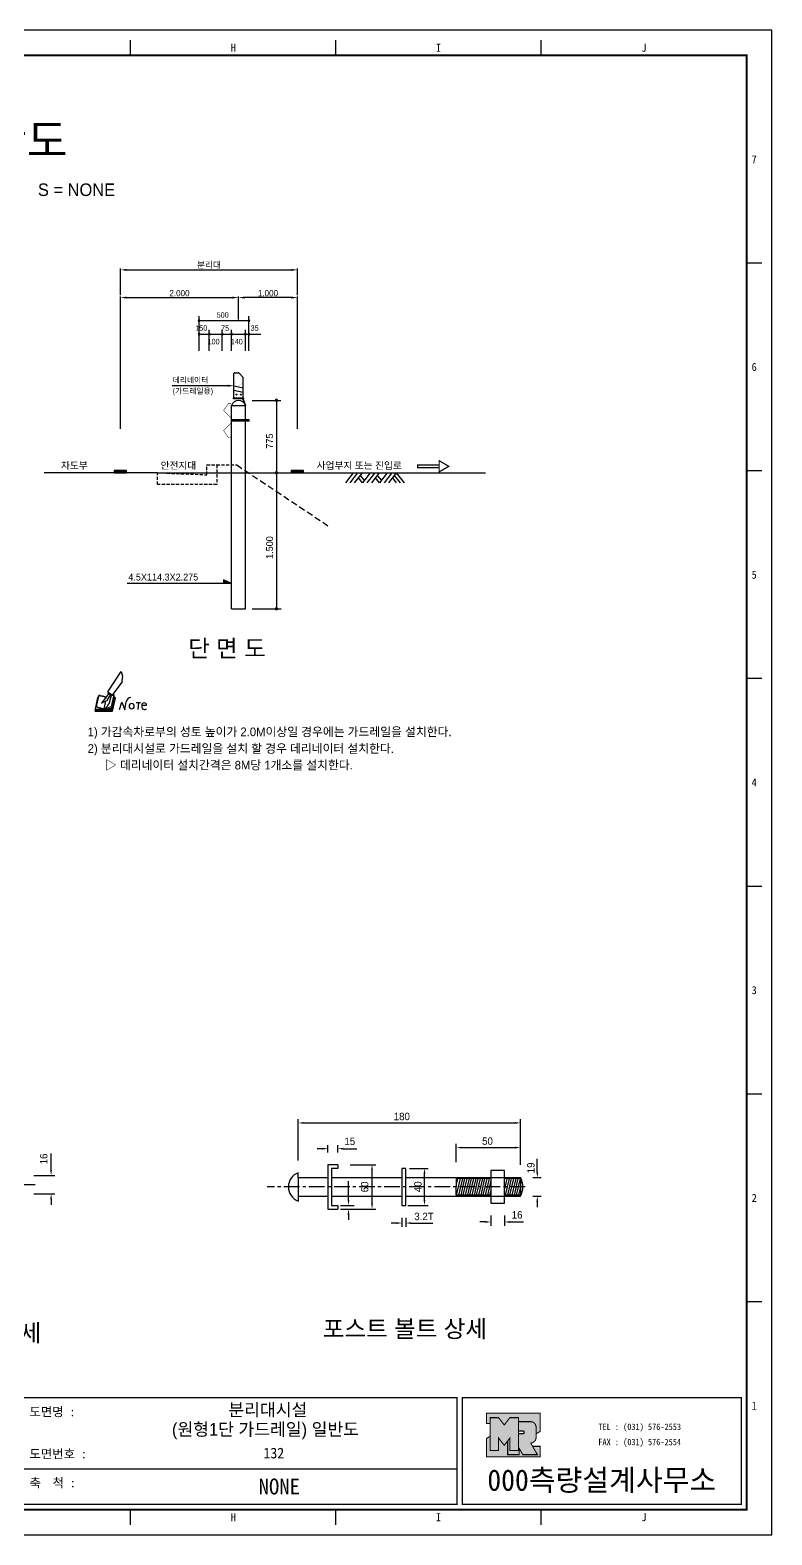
# Model space of a CAD drawing. Header units: millimetres. Extents: x 951 to 1813, y -35 to 575.
# Drawn here: x 1513 to 1813, y -35 to 575 of the extents above; entities that cross this region are included whole.
import ezdxf
from ezdxf.enums import TextEntityAlignment as Align

# ---------------------------------------------------------------- set-up
doc = ezdxf.new("R2010")
doc.units = ezdxf.units.MM
doc.header["$LTSCALE"] = 0.2
doc.linetypes.add('CENTER', pattern=[50.8, 31.75, -6.35, 6.35, -6.35])
doc.linetypes.add('HIDDEN', pattern=[9.525, 6.35, -3.175])
for name, color, linetype in [('CZ-DIMT-0002', 7, 'Continuous'), ('CZ-EXST-0002', 7, 'Continuous'), ('CZ-LIN2-0003', 3, 'Continuous'), ('CZ-LINE-0001', 7, 'Continuous'), ('CZ-TEXT-BOX0', 7, 'Continuous'), ('TITLE', 7, 'Continuous')]:
    doc.layers.add(name, color=color, linetype=linetype)
doc.styles.add('돋움', font='')
doc.styles.add('돋음체', font='')
doc.styles.get('돋움').set_extended_font_data('Dotum')
doc.styles.get('돋음체').set_extended_font_data('DotumChe')

# ---------------------------------------------------------------- blocks, each defined once
blk = doc.blocks.new('note')
for p, q in [((0.85, 3.5), (3.53, 7.57)), ((3.53, 7.57), (3.8, 6.64)), ((3.8, 6.64), (3.69, 5.72)), ((1, 3.1), (0.75, 2.77)), ((0.85, 3.5), (1.8, 2.79)), ((1, 3.4), (0.85, 3.21)), ((0.85, 3.21), (1.52, 2.71)), ((1.8, 2.79), (3.74, 5.46)), ((3.69, 5.72), (3.74, 5.46)), ((-1.24, 2.36), (-1.77, 0)), ((-1.77, 0), (1.77, 0)), ((-1.77, 0), (-1.77, -0.3)), ((-1.53, 0.52), (-1.55, 0.54)), ((-1.01, 2.9), (-1.53, 0.52)), ((-1.48, 0.48), (-1.53, 0.52)), ((-1.43, 0.44), (-1.48, 0.48)), ((-1.38, 0.41), (-1.43, 0.44)), ((-1.33, 0.4), (-1.38, 0.41)), ((-1.27, 0.37), (-1.33, 0.4)), ((-1.22, 0.35), (-1.27, 0.37)), ((-1.13, 2.36), (-1.24, 2.36)), ((-1.17, 0.33), (-1.22, 0.35)), ((-1.12, 0.32), (-1.17, 0.33)), ((-1.02, 0.25), (-1.12, 0.32)), ((-0.97, 0.22), (-1.02, 0.25)), ((-1, 2.9), (-1.01, 2.9)), ((-0.98, 2.85), (-1, 2.9)), ((-0.95, 2.8), (-0.98, 2.85)), ((-0.93, 0.21), (-0.97, 0.22)), ((-0.9, 2.75), (-0.95, 2.8)), ((-0.88, 0.19), (-0.93, 0.21)), ((-0.85, 2.72), (-0.9, 2.75)), ((-0.8, 0.18), (-0.88, 0.19)), ((-0.79, 2.69), (-0.85, 2.72)), ((-0.75, 0.17), (-0.8, 0.18)), ((-0.74, 2.68), (-0.79, 2.69)), ((-0.7, 0.16), (-0.75, 0.17)), ((-0.69, 2.65), (-0.74, 2.68)), ((-0.64, 0.15), (-0.7, 0.16)), ((-0.64, 2.65), (-0.69, 2.65)), ((-0.59, 2.63), (-0.64, 2.65)), ((-0.58, 0.14), (-0.64, 0.15)), ((-0.54, 2.62), (-0.59, 2.63)), ((-0.53, 0.13), (-0.58, 0.14)), ((-0.48, 2.61), (-0.54, 2.62)), ((-0.48, 0.12), (-0.53, 0.13)), ((-0.43, 2.61), (-0.48, 2.61)), ((-0.43, 0.11), (-0.48, 0.12)), ((0.75, 2.77), (-0.46, 1.16)), ((0.37, 2.24), (-0.46, 1.16)), ((-0.46, 1.16), (-0.08, 1.47)), ((-0.38, 2.59), (-0.43, 2.61)), ((-0.38, 0.08), (-0.43, 0.11)), ((-0.33, 2.59), (-0.38, 2.59)), ((-0.29, 0.06), (-0.38, 0.08)), ((-0.27, 2.58), (-0.33, 2.59)), ((-0.23, 0.05), (-0.29, 0.06)), ((-0.22, 2.57), (-0.27, 2.58)), ((-0.16, 0.04), (-0.23, 0.05)), ((-0.17, 2.56), (-0.22, 2.57)), ((-0.12, 2.55), (-0.17, 2.56)), ((-0.11, 0.03), (-0.16, 0.04)), ((-0.07, 2.53), (-0.12, 2.55)), ((-0.04, 0.02), (-0.11, 0.03)), ((-0.08, 1.47), (0.72, 1.75)), ((-0.01, 2.51), (-0.07, 2.53)), ((-0.05, -0.3), (-0.05, 0)), ((0, 0), (-0.04, 0.02)), ((0.04, 2.5), (-0.01, 2.51)), ((0.37, 1.63), (0, 0)), ((0, 0), (1.6, 0.53)), ((0, 0), (1.65, 0.18)), ((0, 0.01), (0.06, 0.04)), ((0, -0.3), (0, 0)), ((0.09, 2.48), (0.04, 2.5)), ((0.05, -0.3), (0.05, 0)), ((0.06, 0.04), (0.11, 0.07)), ((0.14, 2.48), (0.09, 2.48)), ((0.11, 0.07), (0.16, 0.09)), ((0.2, 2.47), (0.14, 2.48)), ((0.16, 0.09), (0.21, 0.12)), ((0.26, 2.43), (0.18, 2.46)), ((0.21, 0.12), (0.27, 0.14)), ((0.34, 2.4), (0.26, 2.43)), ((0.27, 0.14), (0.36, 0.19)), ((0.45, 2.37), (0.34, 2.4)), ((0.36, 0.19), (0.41, 0.22)), ((0.41, 0.22), (0.46, 0.27)), ((0.46, 0.27), (0.51, 0.3)), ((0.51, 0.3), (0.56, 0.34)), ((0.56, 0.34), (0.6, 0.4)), ((0.6, 0.4), (0.64, 0.45)), ((0.64, 0.45), (0.67, 0.51)), ((0.67, 0.51), (0.74, 0.58)), ((0.72, 1.75), (1.16, 2.53)), ((0.74, 0.58), (0.79, 0.63)), ((0.79, 0.63), (0.83, 0.68)), ((0.83, 0.68), (0.86, 0.73)), ((0.86, 0.73), (0.89, 0.79)), ((0.89, 0.84), (0.92, 0.89)), ((0.89, 0.79), (0.89, 0.84)), ((0.92, 0.89), (0.96, 0.95)), ((0.96, 0.95), (1.01, 0.97)), ((1.47, 2.74), (1.01, 0.97)), ((1.16, 2.53), (1.37, 2.82)), ((2.13, 2.84), (1.44, 2.63)), ((1.52, 2.71), (1.66, 2.9)), ((1.6, 0.53), (2.13, 2.84)), ((1.65, 0.18), (2.19, 2.48)), ((1.77, 0), (2.3, 2.36)), ((1.77, -0.3), (2.3, 2.07)), ((1.77, -0.38), (2.3, 1.99)), ((1.77, -0.44), (2.3, 1.93)), ((1.77, 0), (1.77, -0.3)), ((2.19, 2.48), (2.04, 2.47)), ((2.3, 2.36), (2.16, 2.36)), ((2.3, 2.36), (2.3, 2.07)), ((3.21, -0.08), (3.68, 1.4)), ((3.68, 1.4), (4.26, -0.14)), ((4.26, -0.14), (4.56, 1.44)), ((6.55, 1.34), (7.46, 1.34)), ((7.01, 1.34), (6.87, -0.11)), ((7.71, 0.77), (7.71, 0.55)), ((7.71, 0.77), (8.67, 0.77)), ((-1.77, -0.3), (1.77, -0.3)), ((-1.77, -0.43), (-1.77, -0.3)), ((-1.77, -0.37), (1.77, -0.37)), ((-1.77, -0.43), (1.77, -0.43))]:
    blk.add_line(p, q)
for centre, major_axis, start_param, end_param in [((0.4, 2.31), (0.0702, 0.0702), 3.283946, 6.425539), ((5.68, 1.23), (-0.806, 0.806), -0.591174, 0.597824), ((5.66, 0.58), (-0.378, 0.378), 3.926991, 10.210176), ((8.3, 0.49), (0.422, 0.422), 2.265602, 4.634911), ((8.19, 0.77), (-0.342, 0.342), 3.926991, 7.068583)]:
    blk.add_ellipse(centre, major_axis=major_axis, ratio=1, start_param=start_param, end_param=end_param)

msp = doc.modelspace()

# ---------------------------------------------------------------- hatches: boundary and pattern name
at = {"layer": 'CZ-EXST-0002'}
for points in [[(1546.64, 396.19), (1546.64, 395.19), (1551.64, 395.19), (1551.64, 396.19)], [(1618.34, 396.19), (1618.34, 395.19), (1623.34, 395.19), (1623.34, 396.19)]]:
    msp.add_hatch(color=256, dxfattribs=at).paths.add_polyline_path(points)
at = {"layer": 'TITLE', "ltscale": 150}
h = msp.add_hatch(color=8, dxfattribs=at)
edge = h.paths.add_edge_path()
edge.add_line((1719.13, 14.12), (1697.4, 14.12))
edge.add_line((1697.4, 14.12), (1697.4, 9.89))
edge.add_line((1697.4, 9.89), (1698.84, 9.89))
edge.add_line((1698.84, 9.89), (1698.84, 12.28))
edge.add_line((1698.84, 12.28), (1702.29, 12.28))
edge.add_line((1702.29, 12.28), (1704.59, 9.32))
edge.add_line((1704.59, 9.32), (1706.89, 12.28))
edge.add_line((1706.89, 12.28), (1710.34, 12.28))
edge.add_line((1710.34, 12.28), (1710.34, 10.65))
edge.add_line((1710.34, 10.65), (1715.3, 10.65))
edge.add_arc((1715.3, 8.48), 2.18, 0, 90, ccw=False)
edge.add_line((1717.48, 8.48), (1717.48, 5.69))
edge.add_line((1717.48, 5.69), (1719.13, 6.72))
edge.add_line((1719.13, 6.72), (1719.13, 14.12))
h.paths.add_polyline_path([(1705.98, 2.87), (1704.59, 1.07), (1702.29, 4.03), (1702.29, -1.08), (1698.84, -1.08), (1698.84, 4.72), (1697.4, 3.82), (1697.4, -3.58), (1719.13, -3.58), (1719.13, 0.66), (1716.08, 0.66), (1718.03, -2.71), (1712.11, -2.71), (1710.69, -0.24), (1710.69, -2.71), (1705.98, -2.71)])
msp.add_hatch(color=5, dxfattribs=at).paths.add_polyline_path([(1710.34, 12.28), (1706.89, 12.28), (1704.59, 9.32), (1702.29, 12.28), (1698.84, 12.28), (1698.84, -1.08), (1702.29, -1.08), (1702.29, 4.03), (1704.59, 1.07), (1706.89, 4.03), (1706.89, -1.08), (1710.34, -1.08)])
h = msp.add_hatch(color=161, dxfattribs=at)
edge = h.paths.add_edge_path()
edge.add_arc((1715.3, 8.48), 2.18, 360, 450)
edge.add_line((1715.3, 10.65), (1710.34, 10.65))
edge.add_line((1710.34, 10.65), (1710.34, 6.88))
edge.add_line((1710.34, 6.88), (1712.36, 6.88))
edge.add_arc((1712.36, 6.65), 0.23, 0, 90, ccw=False)
edge.add_line((1712.59, 6.65), (1712.59, 6.02))
edge.add_arc((1712.36, 6.02), 0.23, 270, 360, ccw=False)
edge.add_line((1712.36, 5.79), (1710.34, 5.79))
edge.add_line((1710.34, 5.79), (1710.34, -1.08))
edge.add_line((1710.34, -1.08), (1706.89, -1.08))
edge.add_line((1706.89, -1.08), (1706.89, 4.03))
edge.add_line((1706.89, 4.03), (1705.98, 2.87))
edge.add_line((1705.98, 2.87), (1705.98, -2.71))
edge.add_line((1705.98, -2.71), (1710.69, -2.71))
edge.add_line((1710.69, -2.71), (1710.69, -0.24))
edge.add_line((1710.69, -0.24), (1712.11, -2.71))
edge.add_line((1712.11, -2.71), (1718.03, -2.71))
edge.add_line((1718.03, -2.71), (1715.3, 2.01))
edge.add_arc((1715.3, 4.19), 2.18, 270, 360)
edge.add_line((1717.48, 4.19), (1717.48, 8.48))

# ---------------------------------------------------------------- linework, layer by layer
at = {"layer": 'CZ-EXST-0002'}
for points in [[(1546.64, 396.19), (1546.64, 395.19), (1551.64, 395.19), (1551.64, 396.19)], [(1618.34, 396.19), (1618.34, 395.19), (1623.34, 395.19), (1623.34, 396.19)]]:
    msp.add_lwpolyline(points, close=True, dxfattribs=at)
at = {"layer": 'CZ-LIN2-0003'}
for p, q in [((1595.11, 425.64), (1595.11, 435.43)), ((1595.41, 435.73), (1596.99, 435.73)), ((1597.22, 435.63), (1598.82, 433.81)), ((1598.89, 425.64), (1598.89, 433.61)), ((1595.11, 430.49), (1598.89, 429.66)), ((1598.89, 427.77), (1595.11, 428.59)), ((1594.14, 422.4), (1599.74, 422.4)), ((1594.14, 340.08), (1594.14, 422.4)), ((1598.67, 425.05), (1599.74, 422.4)), ((1598.78, 425.05), (1599.83, 422.44)), ((1599.83, 422.44), (1599.74, 422.4)), ((1599.74, 340.08), (1599.74, 422.4)), ((1601.23, 416.64), (1594.14, 416.64)), ((1601.23, 416.08), (1594.14, 416.08)), ((1601.23, 416.08), (1601.23, 416.64)), ((1564.14, 395.19), (1696.96, 395.19)), ((1594.14, 340.08), (1599.74, 340.08))]:
    msp.add_line(p, q, dxfattribs=at)
at = {"layer": 'CZ-LIN2-0003', "const_width": 0.0197}
msp.add_lwpolyline([(1595.5, 432.21), (1595.5, 432.12), (1595.51, 432.03), (1595.52, 431.94), (1595.54, 431.85), (1595.57, 431.77), (1595.59, 431.68), (1595.63, 431.6), (1595.66, 431.52), (1595.7, 431.45), (1595.75, 431.37), (1595.8, 431.3), (1595.85, 431.23), (1595.91, 431.17), (1595.97, 431.11), (1596.03, 431.05), (1596.1, 430.99), (1596.17, 430.94), (1596.24, 430.9), (1596.32, 430.85), (1596.4, 430.82), (1596.48, 430.78), (1596.56, 430.76), (1596.64, 430.73), (1596.73, 430.71), (1596.82, 430.7), (1596.91, 430.69), (1597, 430.69), (1597, 430.69), (1597.09, 430.69), (1597.18, 430.7), (1597.27, 430.71), (1597.36, 430.73), (1597.44, 430.76), (1597.52, 430.78), (1597.6, 430.82), (1597.68, 430.85), (1597.76, 430.9), (1597.83, 430.94), (1597.9, 430.99), (1597.97, 431.05), (1598.03, 431.11), (1598.09, 431.17), (1598.15, 431.23), (1598.2, 431.3), (1598.25, 431.37), (1598.3, 431.45), (1598.34, 431.52), (1598.38, 431.6), (1598.41, 431.68), (1598.44, 431.77), (1598.46, 431.85), (1598.48, 431.94), (1598.49, 432.03), (1598.5, 432.12), (1598.5, 432.21), (1598.5, 432.21), (1598.5, 432.31), (1598.49, 432.4), (1598.48, 432.49), (1598.46, 432.58), (1598.44, 432.66), (1598.41, 432.75), (1598.38, 432.83), (1598.34, 432.91), (1598.3, 432.99), (1598.25, 433.06), (1598.2, 433.13), (1598.15, 433.2), (1598.09, 433.26), (1598.03, 433.33), (1597.97, 433.38), (1597.9, 433.44), (1597.83, 433.49), (1597.76, 433.54), (1597.68, 433.58), (1597.6, 433.62), (1597.52, 433.65), (1597.44, 433.68), (1597.36, 433.7), (1597.27, 433.72), (1597.18, 433.73), (1597.09, 433.74), (1597, 433.74), (1597, 433.74), (1596.91, 433.74), (1596.82, 433.73), (1596.73, 433.72), (1596.64, 433.7), (1596.56, 433.68), (1596.48, 433.65), (1596.4, 433.62), (1596.32, 433.58), (1596.24, 433.54), (1596.17, 433.49), (1596.1, 433.44), (1596.03, 433.38), (1595.97, 433.33), (1595.91, 433.26), (1595.85, 433.2), (1595.8, 433.13), (1595.75, 433.06), (1595.7, 432.99), (1595.66, 432.91), (1595.63, 432.83), (1595.59, 432.75), (1595.57, 432.66), (1595.54, 432.58), (1595.52, 432.49), (1595.51, 432.4), (1595.5, 432.31), (1595.5, 432.21)], close=True, dxfattribs=at)
at = {"layer": 'CZ-LIN2-0003', "const_width": 0.187}
msp.add_lwpolyline([(1593.92, 423.35), (1592.94, 423.35), (1590.94, 420.47), (1593.92, 417.39), (1593.92, 415.34), (1590.93, 412.26), (1592.93, 409.38), (1593.92, 409.38)], dxfattribs=at)
at = {"layer": 'CZ-LIN2-0003'}
for points in [[(1599.04, 425.23), (1594.96, 425.23), (1594.96, 425.64), (1599.04, 425.64)], [(1598.67, 425.23), (1598.78, 425.23), (1598.78, 425.05), (1598.67, 425.05)], [(1664.67, 113.29), (1663.17, 113.29), (1663.17, 98.29), (1664.67, 98.29)], [(1704.67, 112.44), (1699.17, 112.44), (1699.17, 99.14), (1704.67, 99.14)]]:
    msp.add_lwpolyline(points, close=True, dxfattribs=at)
for points in [[(1621.17, 109.54), (1621.17, 111.54)], [(1637.17, 114.79), (1633.17, 114.79), (1633.17, 96.79), (1637.17, 96.79)], [(1637.17, 113.29), (1634.67, 113.29), (1634.67, 98.29), (1637.17, 98.29)], [(1637.17, 114.79), (1637.17, 113.29)], [(1621.17, 109.54), (1633.17, 109.54)], [(1621.17, 109.54), (1621.17, 102.04)], [(1634.67, 109.54), (1663.17, 109.54)], [(1664.67, 109.54), (1711.17, 109.54)], [(1699.17, 109.14), (1685.17, 109.14), (1685.17, 105.79)], [(1699.17, 102.44), (1685.17, 102.44), (1685.17, 105.79)], [(1711.17, 109.54), (1711.17, 109.14), (1704.67, 109.14)], [(1711.17, 109.54), (1711.17, 102.04)], [(1621.17, 102.04), (1621.17, 100.04)], [(1621.17, 102.04), (1633.17, 102.04)], [(1634.67, 102.04), (1663.17, 102.04)], [(1637.17, 98.29), (1637.17, 96.79)], [(1664.67, 102.04), (1711.17, 102.04)], [(1711.17, 102.04), (1711.17, 102.44), (1704.67, 102.44)]]:
    msp.add_lwpolyline(points, dxfattribs=at)
for centre in [(1596.12, 426.89), (1597.88, 426.89)]:
    msp.add_circle(centre, 0.195, dxfattribs=at)
for centre, radius, start, end in [((1595.41, 435.43), 0.3, 90, 180), ((1596.99, 435.43), 0.3, 41.26325, 90), ((1598.59, 433.61), 0.3, 0, 41.26325), ((1596.94, 421.64), 2.9, 15.23881, 164.76119), ((1623.31, 105.79), 6.13, 110.35102, 249.64898), ((1704.64, 105.79), 7.53, 330.13717, 29.86283)]:
    msp.add_arc(centre, radius, start, end, dxfattribs=at)
at = {"layer": 'CZ-LINE-0001'}
for p, q in [((1549.14, 467.2), (1549.14, 477.93)), ((1551.64, 477.43), (1618.34, 477.43)), ((1620.84, 467.2), (1620.84, 477.93)), ((1549.14, 413.06), (1549.14, 466.7)), ((1551.64, 466.2), (1594.44, 466.2)), ((1596.94, 457.36), (1596.94, 466.7)), ((1596.94, 457.36), (1596.94, 466.7)), ((1618.34, 466.2), (1599.44, 466.2)), ((1620.84, 413.06), (1620.84, 466.7)), ((1580.99, 444.58), (1580.99, 458.63)), ((1601.19, 444.58), (1601.19, 458.63)), ((1580.99, 456.86), (1601.19, 456.86)), ((1580.99, 451.37), (1606.06, 451.37)), ((1585.11, 444.58), (1585.11, 453.14)), ((1590.4, 444.58), (1590.4, 453.14)), ((1594.14, 444.58), (1594.14, 453.14)), ((1599.74, 444.58), (1599.74, 453.14)), ((1602.52, 424.54), (1614.09, 424.54)), ((1612.31, 424.54), (1612.31, 340.08)), ((1564.14, 395.19), (1518.2, 395.19)), ((1602.45, 395.19), (1614.29, 395.19)), ((1643.35, 395.19), (1640.24, 391.13)), ((1645.17, 395.19), (1642.06, 391.13)), ((1646.98, 395.19), (1643.87, 391.13)), ((1645.4, 393.13), (1646.99, 391.13)), ((1646.19, 394.16), (1647.88, 392.04)), ((1650.29, 395.19), (1647.18, 391.13)), ((1652.11, 395.19), (1648.99, 391.13)), ((1653.92, 395.19), (1650.81, 391.13)), ((1652.34, 393.13), (1653.93, 391.13)), ((1653.13, 394.16), (1654.82, 392.04)), ((1657.23, 395.19), (1654.12, 391.13)), ((1659.04, 395.19), (1655.93, 391.13)), ((1660.86, 395.19), (1657.75, 391.13)), ((1659.28, 393.13), (1660.87, 391.13)), ((1660.07, 394.16), (1662.48, 391.13)), ((1660.86, 395.19), (1664.09, 391.13)), ((1594.14, 350.39), (1551.81, 350.39)), ((1594.14, 350.39), (1590.89, 351.83)), ((1590.89, 351.83), (1590.89, 350.39)), ((1602.45, 340.08), (1614.29, 340.08)), ((1621.17, 116.54), (1621.17, 133.22)), ((1623.37, 131.72), (1708.97, 131.72)), ((1711.17, 114.73), (1711.17, 133.22)), ((1633.17, 119.79), (1633.17, 122.77)), ((1637.17, 119.79), (1637.17, 122.77)), ((1685.17, 115.76), (1685.17, 123.22)), ((1711.17, 114.73), (1711.17, 123.22)), ((1521.04, 114.82), (1521.04, 119.34)), ((1630.97, 121.27), (1628.77, 121.27)), ((1639.37, 121.27), (1641.57, 121.27)), ((1641.57, 121.27), (1644.91, 121.27)), ((1687.37, 121.72), (1708.97, 121.72)), ((1717.99, 113.94), (1717.99, 117.17)), ((1514, 110.42), (1522.54, 110.42)), ((1521.04, 112.62), (1521.04, 114.82)), ((1642.17, 114.79), (1652.55, 114.79)), ((1651.05, 98.99), (1651.05, 112.59)), ((1666.21, 113.29), (1673.79, 113.29)), ((1672.29, 100.49), (1672.29, 111.09)), ((1717.99, 111.74), (1717.99, 113.94)), ((1641.51, 102.69), (1641.51, 108.12)), ((1716.17, 109.54), (1719.49, 109.54)), ((1514, 102.92), (1522.54, 102.92)), ((1521.04, 100.72), (1521.04, 98.52)), ((1638.33, 98.29), (1643.85, 98.29)), ((1641.51, 100.49), (1641.51, 102.69)), ((1665.55, 98.29), (1673.79, 98.29)), ((1716.17, 102.04), (1719.49, 102.04)), ((1717.99, 99.84), (1717.99, 97.64)), ((1638.33, 96.79), (1652.55, 96.79)), ((1641.51, 94.59), (1641.51, 92.39)), ((1663.17, 93.29), (1663.17, 89.65)), ((1664.67, 93.29), (1664.67, 89.65)), ((1696.97, 91.58), (1694.77, 91.58)), ((1699.17, 94.14), (1699.17, 90.08)), ((1704.67, 94.14), (1704.67, 90.08)), ((1706.87, 91.58), (1709.07, 91.58)), ((1709.07, 91.58), (1712.41, 91.58)), ((1660.97, 91.15), (1658.77, 91.15)), ((1666.87, 91.15), (1669.07, 91.15)), ((1669.07, 91.15), (1675.66, 91.15))]:
    msp.add_line(p, q, dxfattribs=at)
at = {"layer": 'CZ-LINE-0001', "linetype": 'HIDDEN'}
msp.add_line((1588.14, 398.39), (1596.23, 398.39), dxfattribs=at)
at = {"layer": 'CZ-LINE-0001', "linetype": 'HIDDEN', "ltscale": 2}
msp.add_line((1596.23, 398.39), (1633.18, 373.76), dxfattribs=at)
at = {"layer": 'CZ-LINE-0001'}
for points in [[(1592.61, 430.49), (1570.15, 430.49)], [(1686.76, 109.14), (1685.17, 102.44)], [(1685.71, 109.14), (1685.17, 106.9)], [(1687.66, 109.14), (1686.07, 102.44)], [(1688.56, 109.14), (1686.97, 102.44)], [(1689.46, 109.14), (1687.87, 102.44)], [(1690.36, 109.14), (1688.77, 102.44)], [(1691.26, 109.14), (1689.67, 102.44)], [(1692.16, 109.14), (1690.57, 102.44)], [(1693.06, 109.14), (1691.47, 102.44)], [(1693.96, 109.14), (1692.37, 102.44)], [(1694.86, 109.14), (1693.27, 102.44)], [(1695.76, 109.14), (1694.17, 102.44)], [(1696.66, 109.14), (1695.07, 102.44)], [(1697.56, 109.14), (1695.97, 102.44)], [(1698.46, 109.14), (1696.87, 102.44)], [(1699.17, 108.34), (1697.77, 102.44)], [(1699.17, 104.55), (1698.67, 102.44)], [(1705.66, 109.14), (1704.67, 104.97)], [(1706.56, 109.14), (1704.97, 102.44)], [(1707.46, 109.14), (1705.87, 102.44)], [(1708.36, 109.14), (1706.77, 102.44)], [(1709.26, 109.14), (1707.67, 102.44)], [(1708.03, 106.79), (1708.03, 106.79)], [(1710.16, 109.14), (1708.57, 102.44)], [(1711.06, 109.14), (1709.47, 102.44)], [(1711.17, 105.81), (1710.37, 102.44)]]:
    msp.add_lwpolyline(points, dxfattribs=at)
at = {"layer": 'CZ-LINE-0001', "const_width": 0.672}
for points in [[(1612.64, 424.54, -1), (1611.97, 424.54, -1)], [(1612.64, 395.19, -1), (1611.97, 395.19, -1)], [(1612.64, 340.08, -1), (1611.97, 340.08, -1)]]:
    msp.add_lwpolyline(points, format="xyb", close=True, dxfattribs=at)
at = {"layer": 'CZ-LINE-0001', "linetype": 'HIDDEN'}
msp.add_lwpolyline([(1588.14, 390.39), (1564.14, 390.39), (1564.14, 395.19), (1584.14, 394.39), (1584.14, 398.39), (1588.14, 398.39), (1588.14, 390.39)], close=True, dxfattribs=at)
at = {"layer": 'CZ-LINE-0001', "const_width": 0.5}
for points in [[(1678.23, 398.36), (1669.51, 398.36), (1669.51, 397.28), (1678.23, 397.28)], [(1682.14, 397.82), (1678.23, 400.08), (1678.23, 395.56)]]:
    msp.add_lwpolyline(points, close=True, dxfattribs=at)
at = {"layer": 'CZ-LINE-0001', "linetype": 'CENTER'}
for points in [[(1514.63, 106.67), (1476.3, 106.67)], [(1713.12, 105.79), (1608.58, 105.79)]]:
    msp.add_lwpolyline(points, dxfattribs=at)
at = {"layer": 'CZ-LINE-0001'}
for centre, start, end in [((1580.99, 456.86), 0, 180), ((1580.99, 456.86), 180, 0), ((1580.99, 451.37), 0, 180), ((1580.99, 451.37), 180, 0), ((1585.11, 451.37), 0, 180), ((1585.11, 451.37), 180, 0), ((1590.4, 451.37), 0, 180), ((1590.4, 451.37), 180, 0), ((1594.14, 451.37), 0, 180), ((1594.14, 451.37), 180, 0), ((1599.74, 451.37), 0, 180), ((1599.74, 451.37), 180, 0), ((1601.19, 456.86), 0, 180), ((1601.19, 456.86), 180, 0), ((1601.19, 451.37), 0, 180), ((1601.19, 451.37), 180, 0)]:
    msp.add_arc(centre, 0.336, start, end, dxfattribs=at)
for points in [[(1551.64, 477.85), (1551.64, 477.02), (1549.14, 477.43)], [(1618.34, 477.85), (1618.34, 477.02), (1620.84, 477.43)], [(1551.64, 466.61), (1551.64, 465.78), (1549.14, 466.2)], [(1594.44, 466.61), (1594.44, 465.78), (1596.94, 466.2)], [(1599.44, 466.61), (1599.44, 465.78), (1596.94, 466.2)], [(1618.34, 466.61), (1618.34, 465.78), (1620.84, 466.2)], [(1592.61, 430.91), (1595.11, 430.49), (1592.61, 430.07)], [(1590.89, 351.83), (1590.89, 350.39), (1594.14, 350.39)], [(1623.37, 132.09), (1623.37, 131.36), (1621.17, 131.72)], [(1708.97, 132.09), (1708.97, 131.36), (1711.17, 131.72)], [(1687.37, 122.09), (1687.37, 121.35), (1685.17, 121.72)], [(1708.97, 122.09), (1708.97, 121.35), (1711.17, 121.72)], [(1630.97, 121.64), (1630.97, 120.91), (1633.17, 121.27)], [(1639.37, 121.64), (1639.37, 120.91), (1637.17, 121.27)], [(1520.67, 112.62), (1521.41, 112.62), (1521.04, 110.42)], [(1650.68, 112.59), (1651.41, 112.59), (1651.05, 114.79)], [(1671.92, 111.09), (1672.66, 111.09), (1672.29, 113.29)], [(1717.62, 111.74), (1718.36, 111.74), (1717.99, 109.54)], [(1520.67, 100.72), (1521.41, 100.72), (1521.04, 102.92)], [(1641.14, 100.49), (1641.87, 100.49), (1641.51, 98.29)], [(1650.68, 98.99), (1651.41, 98.99), (1651.05, 96.79)], [(1671.92, 100.49), (1672.66, 100.49), (1672.29, 98.29)], [(1717.62, 99.84), (1718.36, 99.84), (1717.99, 102.04)], [(1641.14, 94.59), (1641.87, 94.59), (1641.51, 96.79)], [(1660.97, 91.52), (1660.97, 90.78), (1663.17, 91.15)], [(1666.87, 91.52), (1666.87, 90.78), (1664.67, 91.15)], [(1696.97, 91.95), (1696.97, 91.21), (1699.17, 91.58)], [(1706.87, 91.95), (1706.87, 91.21), (1704.67, 91.58)]]:
    msp.add_solid(points, dxfattribs=at)
at = {"layer": 'TITLE', "color": 7, "linetype": 'Continuous'}
for p, q in [((1553.27, 564.34), (1553.27, 570.5)), ((1636.43, 564.34), (1636.43, 570.5)), ((1719.59, 564.34), (1719.59, 570.5)), ((1808.91, 480.15), (1802.75, 480.15)), ((1808.91, 395.96), (1802.75, 395.96)), ((1808.91, 311.77), (1802.75, 311.77)), ((1808.91, 227.58), (1802.75, 227.58)), ((1808.91, 143.4), (1802.75, 143.4)), ((1808.91, 59.21), (1802.75, 59.21)), ((1553.27, -31.14), (1553.27, -24.98)), ((1636.43, -31.14), (1636.43, -24.98)), ((1719.59, -31.14), (1719.59, -24.98))]:
    msp.add_line(p, q, dxfattribs=at)
at = {"layer": 'TITLE', "ltscale": 150}
msp.add_line((1509.07, -8.41), (1685.49, -8.41), dxfattribs=at)
at = {"layer": 'TITLE'}
msp.add_line((1802.98, -24.98), (970.11, -24.98), dxfattribs=at)
msp.add_lwpolyline([(950.6, -35.24), (1813, -35.24), (1813, 574.6), (950.6, 574.6)], close=True, dxfattribs=at)
at = {"layer": 'TITLE', "linetype": 'Continuous', "const_width": 0.821}
msp.add_lwpolyline([(971.14, -24.98), (971.14, 564.34), (1802.75, 564.34), (1802.75, -24.98)], close=True, dxfattribs=at)
at = {"layer": 'TITLE', "ltscale": 150}
for points, const_width in [([(1509.07, 20.41), (1685.49, 20.41), (1685.49, -22.82), (1509.07, -22.82)], 0.54), ([(1800.59, 20.41), (1800.59, -22.82), (1687.66, -22.82), (1687.66, 20.41), (1800.59, 20.41)], 0.54), ([(1710.34, 12.28), (1706.89, 12.28), (1704.59, 9.32), (1702.29, 12.28), (1698.84, 12.28), (1698.84, -1.08), (1702.29, -1.08), (1702.29, 4.03), (1704.59, 1.07), (1706.89, 4.03), (1706.89, -1.08), (1710.34, -1.08)], 0.432), ([(1705.98, 2.87), (1704.59, 1.07), (1702.29, 4.03), (1702.29, -1.08), (1698.84, -1.08), (1698.84, 4.72), (1697.4, 3.82), (1697.4, -3.58), (1719.13, -3.58), (1719.13, 0.66), (1716.08, 0.66), (1718.03, -2.71), (1712.11, -2.71), (1710.69, -0.24), (1710.69, -2.71), (1705.98, -2.71)], 0.432)]:
    msp.add_lwpolyline(points, close=True, dxfattribs=dict(at, const_width=const_width))
at = {"layer": 'TITLE', "ltscale": 150, "const_width": 0.432}
for points in [[(1719.13, 14.12), (1697.4, 14.12), (1697.4, 9.89), (1698.84, 9.89), (1698.84, 12.28), (1702.29, 12.28), (1704.59, 9.32), (1706.89, 12.28), (1710.34, 12.28), (1710.34, 10.65), (1715.3, 10.65, -0.414214), (1717.48, 8.48), (1717.48, 5.69), (1719.13, 6.72)], [(1717.48, 8.48, 0.414214), (1715.3, 10.65), (1710.34, 10.65), (1710.34, 6.88), (1712.36, 6.88, -0.414214), (1712.59, 6.65), (1712.59, 6.02, -0.414214), (1712.36, 5.79), (1710.34, 5.79), (1710.34, -1.08), (1706.89, -1.08), (1706.89, 4.03), (1705.98, 2.87), (1705.98, -2.71), (1710.69, -2.71), (1710.69, -0.24), (1712.11, -2.71), (1718.03, -2.71), (1715.3, 2.01, 0.414214), (1717.48, 4.19)]]:
    msp.add_lwpolyline(points, format="xyb", close=True, dxfattribs=at)

# ---------------------------------------------------------------- block references
at = {"layer": 'CZ-TEXT-BOX0', "xscale": 2, "yscale": 2, "zscale": 2}
msp.add_blockref('note', (1542.37, 299.47), dxfattribs=at)

# ---------------------------------------------------------------- texts
at = {"layer": 'CZ-DIMT-0002', "style": '돋움'}
for s, height, p in [('500', 2.24, (1588.12, 458.03)), ('150', 2.24, (1579.43, 452.73)), ('75', 2.24, (1589.89, 452.73)), ('35', 2.24, (1601.85, 452.73)), ('100', 2.24, (1584.4, 447.24)), ('140', 2.24, (1593.81, 447.24)), ('데리네이터', 2.24, (1570.29, 431.66)), ('(가드레일용)', 2.24, (1570.29, 427.23)), ('차도부', 2.8, (1525.05, 396.76)), ('안전지대', 2.8, (1565.41, 396.76)), ('사업부지 또는 진입로', 2.8, (1628.61, 396.76)), ('4.5X114.3X2.275', 2.8, (1552.33, 351.54)), ('1) 가감속차로부의 성토 높이가 2.0M이상일 경우에는 가드레일을 설치한다.', 3.5, (1535.85, 288.46)), ('2) 분리대시설로 가드레일을 설치 할 경우 데리네이터 설치한다.', 3.5, (1535.85, 281.69)), ('▷ 데리네이터 설치간격은 8M당 1개소를 설치한다.', 3.5, (1542.88, 274.97)), ('  180', 3, (1657.65, 132.84)), ('15', 3, (1639.85, 122.76)), ('50', 3, (1695.64, 122.87)), ('3.2T          ', 3, (1668.16, 92.32)), ('16', 3, (1707.62, 92.97))]:
    msp.add_text(s, height=height, dxfattribs=at).set_placement(p)
for s, height, p in [('775', 2.8, (1610.93, 404.98)), ('1.500', 2.8, (1610.93, 360.31)), ('19', 3, (1716.88, 111.32)), ('40', 3, (1671.12, 103.67))]:
    msp.add_text(s, height=height, rotation=90, dxfattribs=at).set_placement(p)
for s, p in [('16', (1518.04, 117.13)), ('60', (1648.05, 105.79))]:
    msp.add_text(s, height=3, rotation=90, dxfattribs=at).set_placement(p, align=Align.MIDDLE_CENTER)
at = {"layer": 'CZ-LINE-0001', "char_height": 2.5, "attachment_point": 5, "style": '돋움'}
for s, insert in [('\\A1;분리대', (1584.99, 479.32)), ('\\A1;2.000', (1573.04, 467.98)), ('\\A1;1.000', (1608.89, 467.98))]:
    msp.add_mtext(s, dxfattribs=dict(at, insert=insert))
at = {"layer": 'CZ-TEXT-BOX0', "style": '돋움'}
for s, p in [('단 면 도', (1592.26, 324.22)), ('볼트 상세', (1498.24, 46.67)), ('포스트 볼트 상세', (1664.34, 48.38))]:
    msp.add_text(s, height=7, dxfattribs=at).set_placement(p, align=Align.MIDDLE)
at = {"layer": 'TITLE', "color": 3, "linetype": 'Continuous', "style": '돋음체'}
for s, p in [('H', (1594.85, 567.42)), ('I', (1678.01, 567.42)), ('J', (1761.17, 567.42)), ('7', (1805.83, 522.25)), ('6', (1805.83, 438.07)), ('5', (1805.83, 353.88)), ('4', (1805.83, 269.69)), ('3', (1805.83, 185.5)), ('2', (1805.83, 101.31)), ('1', (1805.83, 17.12)), ('H', (1594.85, -28.06)), ('I', (1678.01, -28.06)), ('J', (1761.17, -28.06))]:
    msp.add_text(s, height=3.24, dxfattribs=at).set_placement(p, align=Align.MIDDLE)
at = {"layer": 'TITLE', "style": '돋움'}
for s, height, p in [('분리대시설 (원형1단 가드레일) 일반도', 13.2407, (1385.34, 529.96)), ('분리대시설', 5.093, (1608.83, 15.49)), ('(원형1단 가드레일) 일반도', 5.0926, (1607.87, 7.56))]:
    msp.add_text(s, height=height, dxfattribs=at).set_placement(p, align=Align.MIDDLE_CENTER)
msp.add_text('S = NONE', height=5.093, dxfattribs=at).set_placement((1515.7, 509.91), align=Align.MIDDLE_LEFT)
at = {"layer": 'TITLE', "style": '돋음체'}
for s, p in [('도면명 :', (1512.31, 12.84)), ('도면번호 :', (1512.31, -4.25)), ('축  척 :', (1512.31, -15.98))]:
    msp.add_text(s, height=3.674, dxfattribs=at).set_placement(p)
at = {"layer": 'TITLE', "color": 180, "style": '돋음체'}
for s, p in [('TEL : (031) 576-2553', (1742.7, 7.28)), ('FAX : (031) 576-2554', (1742.7, 1.12))]:
    msp.add_text(s, height=2.5937, dxfattribs=at).set_placement(p)
at = {"layer": 'TITLE', "linetype": 'Continuous', "style": '돋음체'}
for s, height, p in [('132', 4.323, (1611.27, -2.09)), ('NONE', 6.484, (1613.49, -15.62))]:
    msp.add_text(s, height=height, dxfattribs=at).set_placement(p, align=Align.MIDDLE)
at = {"layer": 'TITLE', "color": 180, "style": '돋음체'}
msp.add_text('000측량설계사무소', height=8.646, dxfattribs=at).set_placement((1744.12, -17.35), align=Align.CENTER)

doc.saveas('drawing.dxf')
